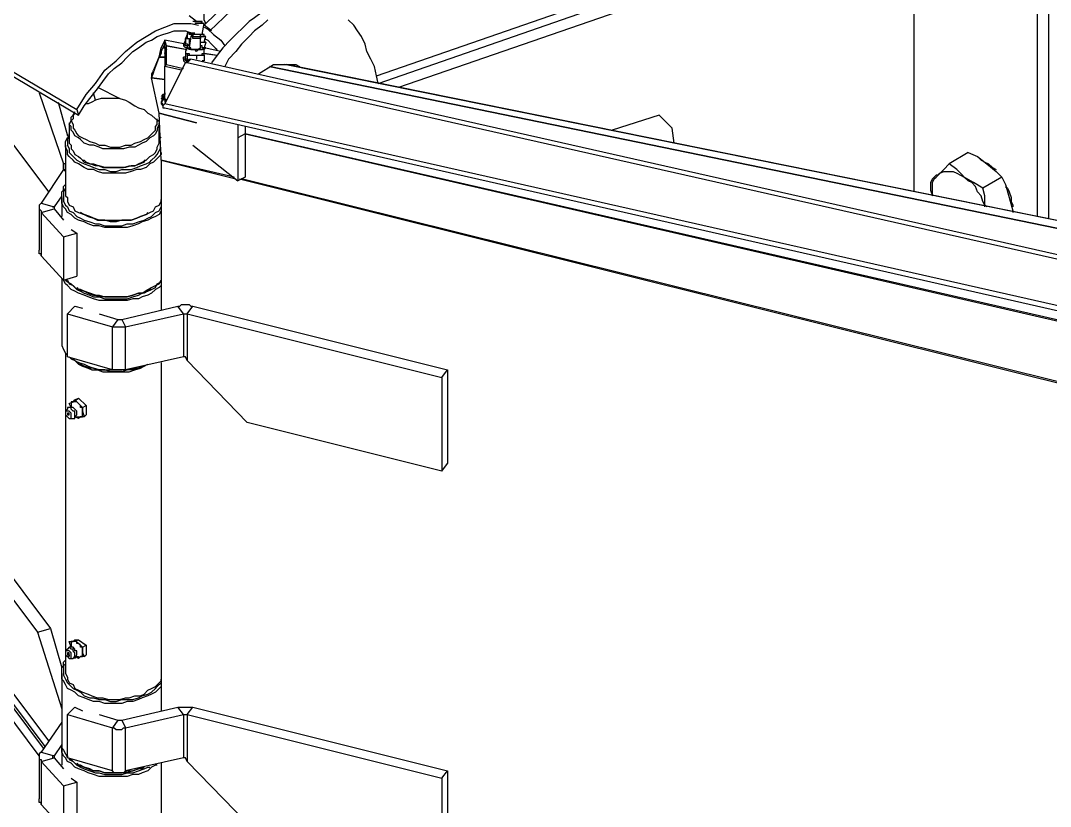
# Model space of a CAD drawing. Extents: x 3 to 592, y 5 to 207.
# Drawn here: x 254.78 to 274.18, y 75 to 89.8 of the extents above; entities that cross this region are included whole.
import ezdxf

# ---------------------------------------------------------------- set-up
doc = ezdxf.new("R2010")
doc.units = 0
doc.layers.get('0').update_dxf_attribs({"linetype": 'CONTINUOUS'})
picture_1 = doc.add_image_def('image2.jpg', size_in_pixel=(500, 522))

msp = doc.modelspace()

# ---------------------------------------------------------------- linework, layer by layer
at = {"color": 7}
for points in [[(261.478889, 88.758889), (271.4625, 92.216111)], [(261.514167, 88.617778), (271.4625, 92.075)], [(261.902222, 88.547222), (271.603611, 91.898611)], [(271.603611, 91.898611), (271.603611, 86.571667)], [(274.143611, 91.475278), (274.143611, 86.077778)], [(258.233333, 89.711389), (259.785556, 91.228333)], [(273.931944, 91.334167), (273.931944, 86.113056)], [(258.268611, 89.746667), (258.233333, 89.817222), (258.233333, 89.887778), (258.233333, 89.993611), (258.233333, 90.099444), (258.233333, 90.17), (258.268611, 90.275833), (258.303889, 90.381667), (258.339167, 90.452222), (258.374444, 90.558056), (258.445, 90.663889), (258.515556, 90.734444), (258.586111, 90.840278), (258.656667, 90.910833), (258.7625, 90.981389), (258.833056, 91.051944), (258.938889, 91.087222), (259.044722, 91.1225), (259.150556, 91.157778)], [(259.926667, 91.1225), (258.339167, 89.605556)], [(244.404444, 90.628611), (255.234722, 76.129444)], [(255.128889, 75.953056), (244.298611, 90.4875)], [(244.439722, 90.522778), (255.199444, 76.094167)], [(260.244167, 90.17), (260.173611, 90.17), (260.103056, 90.205278), (259.997222, 90.205278), (259.891389, 90.17), (259.785556, 90.17), (259.644444, 90.134722), (259.538611, 90.064167), (259.432778, 90.028889), (259.326944, 89.958333), (259.185833, 89.8525), (259.08, 89.781944), (258.974167, 89.676111), (258.833056, 89.535), (258.727222, 89.429167), (258.586111, 89.288056), (258.480278, 89.146944), (258.374444, 89.005833)], [(258.092222, 89.781944), (257.951111, 89.887778)], [(255.834444, 88.123889), (256.010833, 88.406111), (256.187222, 88.617778), (256.363611, 88.864722), (256.575278, 89.041111), (256.751667, 89.2175), (256.963333, 89.393889), (257.139722, 89.499722), (257.316111, 89.605556), (257.4925, 89.676111), (257.668889, 89.746667), (257.845278, 89.746667), (257.986389, 89.746667), (258.1275, 89.711389)], [(258.056944, 89.781944), (258.021667, 89.781944)], [(258.233333, 89.746667), (258.198056, 89.746667), (258.162778, 89.746667), (258.1275, 89.746667), (258.092222, 89.746667), (258.056944, 89.746667)], [(258.233333, 89.746667), (258.198056, 89.746667)], [(258.198056, 89.535), (258.233333, 89.746667)], [(258.374444, 89.605556), (258.233333, 89.711389)], [(258.233333, 89.676111), (258.303889, 89.640833), (258.409722, 89.535), (258.550833, 89.429167), (258.621389, 89.323333)], [(259.432778, 89.817222), (259.326944, 89.711389), (259.185833, 89.605556), (259.08, 89.499722), (258.938889, 89.358611), (258.833056, 89.2175), (258.691944, 89.076389), (258.621389, 88.935278)], [(261.514167, 88.617778), (261.478889, 88.758889), (261.443611, 88.935278), (261.373056, 89.076389), (261.3025, 89.2175), (261.267222, 89.358611), (261.196667, 89.499722), (261.126111, 89.605556), (261.055556, 89.711389), (260.949722, 89.817222)], [(253.506111, 89.499722), (255.834444, 88.123889)], [(255.869722, 88.018056), (255.975556, 88.194444), (256.081389, 88.335556), (256.2225, 88.511944), (256.328333, 88.653056), (256.434167, 88.794167), (256.54, 88.9), (256.681111, 89.005833), (256.786944, 89.111667), (256.892778, 89.2175), (256.998611, 89.288056), (257.139722, 89.393889), (257.245556, 89.429167), (257.351389, 89.499722), (257.457222, 89.535), (257.563056, 89.570278), (257.668889, 89.605556), (257.774722, 89.605556), (257.880556, 89.605556), (257.986389, 89.570278), (258.056944, 89.570278)], [(257.915833, 89.535), (257.880556, 89.464444)], [(257.880556, 89.429167), (257.880556, 89.464444)], [(257.880556, 89.464444), (257.880556, 89.358611)], [(257.880556, 89.464444), (257.915833, 89.464444)], [(257.915833, 89.464444), (257.880556, 89.464444)], [(257.951111, 89.570278), (257.915833, 89.570278)], [(257.915833, 89.570278), (257.915833, 89.464444)], [(258.021667, 89.535), (257.986389, 89.535), (257.951111, 89.535), (257.951111, 89.570278), (257.915833, 89.570278)], [(257.915833, 89.464444), (257.951111, 89.464444)], [(257.986389, 89.570278), (257.951111, 89.570278), (257.986389, 89.535), (258.021667, 89.535)], [(257.986389, 89.499722), (257.951111, 89.288056)], [(257.951111, 89.464444), (257.986389, 89.429167)], [(257.951111, 89.464444), (257.951111, 89.429167), (257.986389, 89.429167)], [(257.951111, 89.464444), (257.951111, 89.429167)], [(258.056944, 89.535), (258.021667, 89.535), (257.986389, 89.535), (257.986389, 89.570278)], [(258.021667, 89.535), (257.986389, 89.499722)], [(258.162778, 89.499722), (258.162778, 89.464444), (258.1275, 89.464444), (258.092222, 89.464444), (258.056944, 89.464444), (258.021667, 89.464444), (258.021667, 89.499722), (257.986389, 89.499722)], [(258.162778, 89.499722), (258.162778, 89.535)], [(258.198056, 89.535), (258.162778, 89.535)], [(258.162778, 89.288056), (258.162778, 89.499722)], [(258.162778, 89.499722), (258.198056, 89.499722)], [(258.198056, 89.499722), (258.162778, 89.499722)], [(258.198056, 89.499722), (258.233333, 89.499722), (258.233333, 89.535), (258.198056, 89.535)], [(258.268611, 89.499722), (258.233333, 89.499722), (258.198056, 89.499722)], [(258.268611, 89.499722), (258.233333, 89.499722)], [(258.233333, 89.393889), (258.268611, 89.499722)], [(258.233333, 89.464444), (258.303889, 89.429167), (258.374444, 89.358611), (258.445, 89.288056), (258.480278, 89.252778)], [(253.541389, 89.393889), (255.869722, 88.018056)], [(257.386667, 89.111667), (257.457222, 89.288056)], [(257.386667, 89.111667), (257.421944, 89.288056)], [(257.4925, 89.429167), (257.421944, 89.288056)], [(257.4925, 89.358611), (257.457222, 89.288056)], [(257.4925, 89.288056), (257.457222, 89.288056)], [(257.457222, 89.288056), (257.4925, 89.288056)], [(257.880556, 89.358611), (257.4925, 89.429167)], [(257.527778, 89.323333), (257.4925, 89.429167)], [(257.4925, 89.288056), (257.4925, 89.429167)], [(257.880556, 89.358611), (257.4925, 89.429167)], [(257.4925, 89.182222), (257.527778, 89.323333)], [(257.4925, 89.288056), (257.4925, 89.182222)], [(257.527778, 88.970556), (257.527778, 89.323333)], [(257.880556, 89.252778), (257.527778, 89.323333)], [(257.527778, 89.323333), (257.915833, 89.252778)], [(257.880556, 89.429167), (257.845278, 89.358611)], [(257.880556, 89.358611), (257.845278, 89.358611)], [(257.845278, 89.358611), (257.845278, 89.323333)], [(257.951111, 89.323333), (257.915833, 89.323333), (257.880556, 89.323333), (257.845278, 89.358611)], [(257.915833, 89.288056), (257.880556, 89.288056), (257.845278, 89.323333)], [(257.951111, 89.323333), (257.915833, 89.358611), (257.880556, 89.358611)], [(257.915833, 89.288056), (257.880556, 89.2175)], [(257.915833, 89.323333), (257.915833, 89.288056)], [(257.951111, 89.323333), (257.915833, 89.323333), (257.915833, 89.288056), (257.951111, 89.288056), (257.986389, 89.252778), (258.021667, 89.252778), (258.056944, 89.252778), (258.092222, 89.252778), (258.1275, 89.252778), (258.162778, 89.252778)], [(258.162778, 89.252778), (258.1275, 89.252778), (258.092222, 89.2175), (258.056944, 89.252778), (258.021667, 89.252778), (257.986389, 89.252778), (257.951111, 89.252778), (257.915833, 89.288056)], [(257.951111, 89.429167), (257.951111, 89.323333)], [(257.951111, 89.429167), (257.986389, 89.429167)], [(258.1275, 89.252778), (258.092222, 89.252778), (258.056944, 89.252778), (258.021667, 89.252778), (257.986389, 89.252778), (257.986389, 89.288056), (257.951111, 89.288056)], [(258.162778, 89.288056), (258.1275, 89.252778)], [(258.162778, 89.393889), (258.198056, 89.393889), (258.233333, 89.393889)], [(258.162778, 89.252778), (258.198056, 89.252778), (258.233333, 89.288056), (258.198056, 89.288056), (258.198056, 89.323333), (258.162778, 89.323333)], [(258.233333, 89.288056), (258.233333, 89.252778), (258.198056, 89.252778), (258.162778, 89.252778)], [(258.233333, 89.288056), (258.198056, 89.288056)], [(258.233333, 89.288056), (258.198056, 89.288056)], [(258.233333, 89.393889), (258.268611, 89.393889)], [(258.268611, 89.393889), (258.233333, 89.288056)], [(258.268611, 89.393889), (258.233333, 89.393889)], [(258.268611, 89.288056), (258.233333, 89.288056)], [(258.233333, 89.252778), (258.268611, 89.288056)], [(258.550833, 89.2175), (258.233333, 89.288056)], [(258.268611, 89.288056), (258.233333, 89.288056)], [(258.550833, 89.2175), (258.233333, 89.288056)], [(257.245556, 88.723611), (257.386667, 89.111667)], [(257.421944, 89.2175), (257.280833, 88.864722)], [(257.421944, 89.182222), (257.386667, 89.111667)], [(257.4925, 89.111667), (257.386667, 89.111667)], [(257.386667, 89.111667), (257.4925, 89.111667)], [(257.421944, 89.2175), (257.421944, 89.182222)], [(257.527778, 89.252778), (257.4925, 89.182222)], [(257.4925, 89.182222), (257.4925, 88.935278)], [(257.880556, 89.111667), (257.845278, 89.111667)], [(257.915833, 89.041111), (257.880556, 89.041111), (257.880556, 89.076389), (257.845278, 89.076389), (257.845278, 89.111667)], [(257.845278, 89.076389), (257.845278, 89.041111)], [(257.880556, 89.2175), (257.880556, 89.182222)], [(257.880556, 89.2175), (257.880556, 89.111667)], [(257.880556, 89.2175), (257.880556, 89.182222)], [(257.880556, 89.182222), (257.915833, 89.182222)], [(257.915833, 89.041111), (257.915833, 89.076389), (257.880556, 89.076389), (257.880556, 89.111667)], [(257.951111, 89.076389), (257.880556, 89.005833)], [(257.915833, 89.182222), (257.951111, 89.182222), (257.951111, 89.146944), (257.986389, 89.146944)], [(257.915833, 89.182222), (257.951111, 89.182222), (257.951111, 89.146944)], [(257.915833, 89.182222), (257.915833, 89.146944)], [(257.915833, 89.146944), (257.915833, 89.041111)], [(257.915833, 89.146944), (257.951111, 89.146944)], [(257.986389, 89.076389), (257.915833, 89.005833)], [(257.951111, 89.146944), (257.986389, 89.146944)], [(257.951111, 89.076389), (257.986389, 89.076389)], [(257.986389, 89.146944), (258.021667, 89.146944), (258.056944, 89.146944)], [(281.269722, 83.82), (257.986389, 89.076389)], [(258.056944, 89.146944), (258.092222, 89.146944), (258.1275, 89.146944)], [(258.056944, 89.146944), (258.092222, 89.146944)], [(258.056944, 89.146944), (258.092222, 89.146944), (258.1275, 89.146944)], [(258.092222, 89.146944), (258.092222, 89.076389)], [(258.092222, 89.146944), (258.1275, 89.146944)], [(258.1275, 89.146944), (258.162778, 89.146944), (258.198056, 89.146944)], [(258.198056, 89.146944), (258.198056, 89.182222), (258.233333, 89.182222)], [(258.198056, 89.146944), (258.198056, 89.182222), (258.233333, 89.182222)], [(258.198056, 89.146944), (258.233333, 89.146944)], [(258.233333, 89.076389), (258.233333, 89.041111), (258.198056, 89.041111)], [(258.233333, 89.182222), (258.233333, 89.252778)], [(258.233333, 89.146944), (258.233333, 89.182222)], [(258.445, 89.146944), (258.233333, 89.182222)], [(258.233333, 89.182222), (258.480278, 89.146944)], [(258.233333, 89.146944), (258.233333, 89.076389)], [(258.233333, 89.076389), (258.233333, 89.041111)], [(255.305278, 86.571667), (253.506111, 88.970556)], [(257.4925, 88.229722), (257.880556, 89.005833)], [(257.4925, 88.935278), (257.527778, 88.970556)], [(257.4925, 88.335556), (257.4925, 88.935278)], [(257.81, 88.864722), (257.4925, 88.935278)], [(257.527778, 88.970556), (257.845278, 88.9)], [(257.880556, 89.005833), (257.845278, 89.041111)], [(257.915833, 89.005833), (257.880556, 89.005833)], [(281.199167, 83.749444), (257.915833, 89.005833)], [(259.256389, 88.794167), (259.538611, 88.970556)], [(278.694444, 84.984167), (259.468056, 88.935278)], [(259.468056, 88.935278), (278.694444, 84.984167)], [(259.538611, 88.970556), (259.961944, 88.970556)], [(278.623889, 85.160556), (259.750278, 88.970556)], [(278.623889, 85.160556), (259.785556, 88.970556)], [(259.961944, 88.970556), (260.0325, 88.935278)], [(257.245556, 88.723611), (257.280833, 88.864722)], [(257.280833, 88.829444), (257.245556, 88.794167)], [(257.280833, 88.829444), (257.245556, 88.723611)], [(257.245556, 88.794167), (257.245556, 88.723611)], [(257.386667, 88.053333), (257.245556, 88.723611)], [(257.4925, 88.688333), (257.245556, 88.723611)], [(257.245556, 88.723611), (257.4925, 88.688333)], [(256.2225, 88.547222), (256.645833, 88.335556)], [(255.128889, 88.441389), (255.5875, 87.100833)], [(256.645833, 88.335556), (256.575278, 88.335556), (256.469444, 88.335556), (256.363611, 88.335556), (256.293056, 88.335556), (256.187222, 88.300278), (256.116667, 88.265), (256.046111, 88.229722), (256.010833, 88.229722)], [(256.187222, 88.300278), (256.151944, 88.441389)], [(256.645833, 88.335556), (256.751667, 88.300278), (256.822222, 88.265), (256.928056, 88.194444), (256.998611, 88.159167), (257.104444, 88.123889), (257.175, 88.053333), (257.245556, 88.018056), (257.316111, 87.9475)], [(257.457222, 88.406111), (257.421944, 88.370833)], [(257.4925, 88.406111), (257.457222, 88.406111), (257.457222, 88.370833), (257.421944, 88.335556), (257.457222, 88.300278)], [(257.4925, 88.335556), (257.457222, 88.300278), (257.421944, 88.265)], [(257.457222, 88.335556), (257.421944, 88.265)], [(257.4925, 88.441389), (257.4925, 88.406111), (257.457222, 88.406111)], [(257.4925, 88.406111), (257.457222, 88.335556)], [(257.4925, 88.335556), (257.457222, 88.335556)], [(257.527778, 88.300278), (257.4925, 88.300278), (257.4925, 88.335556)], [(257.4925, 88.335556), (257.4925, 88.265)], [(257.4925, 88.335556), (257.527778, 88.300278)], [(255.481667, 88.265), (255.658056, 87.63)], [(255.834444, 88.123889), (255.869722, 88.018056)], [(257.457222, 88.194444), (257.457222, 88.229722), (257.421944, 88.265)], [(257.421944, 88.265), (257.421944, 88.229722)], [(257.421944, 88.229722), (257.457222, 88.194444)], [(257.4925, 88.229722), (257.457222, 88.194444), (257.457222, 88.159167), (257.4925, 88.159167)], [(281.375556, 82.832222), (257.4925, 88.229722)], [(257.4925, 88.159167), (281.410833, 82.726389)], [(257.633611, 88.123889), (257.598333, 88.123889)], [(255.905, 87.559444), (255.869722, 87.594722), (255.799167, 87.63), (255.763889, 87.700556), (255.728611, 87.735833), (255.728611, 87.806389), (255.693333, 87.841667), (255.728611, 87.912222), (255.728611, 87.982778), (255.763889, 88.018056), (255.799167, 88.088611)], [(255.799167, 88.053333), (255.763889, 88.018056), (255.763889, 87.9475), (255.728611, 87.912222), (255.763889, 87.841667), (255.763889, 87.771111), (255.799167, 87.735833), (255.834444, 87.665278), (255.869722, 87.63), (255.940278, 87.594722)], [(257.351389, 87.912222), (257.386667, 87.912222), (257.386667, 87.841667), (257.351389, 87.771111), (257.351389, 87.735833), (257.316111, 87.665278), (257.280833, 87.63), (257.210278, 87.594722), (257.139722, 87.524167), (257.069167, 87.488889), (256.998611, 87.453611), (256.928056, 87.418333), (256.822222, 87.418333), (256.716389, 87.383056), (256.645833, 87.383056), (256.54, 87.383056), (256.434167, 87.383056), (256.328333, 87.383056), (256.257778, 87.418333), (256.151944, 87.453611), (256.081389, 87.453611), (255.975556, 87.488889), (255.905, 87.559444)], [(255.940278, 87.594722), (256.010833, 87.559444), (256.081389, 87.524167), (256.187222, 87.488889), (256.257778, 87.453611), (256.363611, 87.453611), (256.469444, 87.418333), (256.54, 87.418333), (256.645833, 87.418333), (256.751667, 87.453611), (256.8575, 87.453611), (256.928056, 87.488889), (257.033889, 87.524167), (257.104444, 87.559444), (257.175, 87.594722), (257.210278, 87.63), (257.280833, 87.700556), (257.316111, 87.735833), (257.316111, 87.806389), (257.351389, 87.841667), (257.351389, 87.912222), (257.351389, 87.9475)], [(257.316111, 87.9475), (257.386667, 87.912222)], [(257.421944, 87.171389), (257.386667, 88.053333)], [(258.092222, 87.876944), (257.386667, 88.053333)], [(257.386667, 88.053333), (258.092222, 87.876944)], [(266.805833, 88.018056), (265.923889, 87.735833)], [(267.052778, 87.771111), (266.805833, 88.018056)], [(255.693333, 87.876944), (255.693333, 87.524167)], [(257.386667, 87.524167), (257.386667, 87.876944)], [(258.868333, 87.841667), (258.868333, 87.806389), (258.868333, 87.594722)], [(259.009444, 87.806389), (259.009444, 87.665278)], [(267.088056, 87.488889), (267.052778, 87.771111)], [(255.658056, 87.277222), (255.658056, 87.347778), (255.622778, 87.418333), (255.622778, 87.453611), (255.622778, 87.524167), (255.658056, 87.594722), (255.693333, 87.63), (255.693333, 87.665278)], [(255.693333, 87.665278), (255.693333, 87.63), (255.658056, 87.559444), (255.658056, 87.488889), (255.658056, 87.453611), (255.693333, 87.383056), (255.693333, 87.3125)], [(255.693333, 87.524167), (255.693333, 87.488889), (255.728611, 87.453611), (255.728611, 87.383056), (255.763889, 87.347778), (255.799167, 87.277222), (255.869722, 87.241944), (255.905, 87.206667)], [(255.905, 87.206667), (255.975556, 87.136111), (256.081389, 87.100833), (256.151944, 87.100833), (256.257778, 87.065556), (256.328333, 87.030278), (256.434167, 87.030278), (256.54, 87.030278), (256.645833, 87.030278), (256.716389, 87.030278), (256.822222, 87.065556), (256.928056, 87.065556), (256.998611, 87.100833), (257.069167, 87.136111), (257.139722, 87.171389), (257.210278, 87.241944), (257.280833, 87.277222), (257.316111, 87.3125), (257.351389, 87.383056), (257.351389, 87.418333), (257.386667, 87.488889), (257.386667, 87.524167)], [(257.386667, 87.665278), (257.386667, 87.63)], [(257.421944, 87.594722), (257.386667, 87.63), (257.386667, 87.665278)], [(259.009444, 87.665278), (258.868333, 87.594722)], [(258.868333, 87.594722), (258.868333, 86.783333)], [(259.009444, 87.665278), (259.009444, 86.853889)], [(284.444722, 81.844444), (259.009444, 87.665278)], [(259.009444, 87.665278), (284.444722, 81.809167)], [(255.622778, 87.453611), (255.622778, 86.571667)], [(255.693333, 87.3125), (255.728611, 87.277222), (255.799167, 87.206667), (255.834444, 87.171389), (255.905, 87.136111), (255.975556, 87.100833), (256.081389, 87.065556), (256.151944, 87.030278), (256.257778, 86.995), (256.363611, 86.995), (256.469444, 86.959722), (256.575278, 86.959722), (256.681111, 86.995), (256.751667, 86.995), (256.8575, 86.995), (256.963333, 87.030278), (257.033889, 87.065556), (257.139722, 87.100833), (257.210278, 87.136111), (257.245556, 87.171389), (257.316111, 87.241944), (257.351389, 87.277222), (257.386667, 87.347778), (257.421944, 87.418333)], [(258.021667, 87.453611), (258.868333, 86.783333)], [(257.421944, 87.3125), (257.421944, 87.277222), (257.386667, 87.241944), (257.316111, 87.171389), (257.280833, 87.136111), (257.210278, 87.100833), (257.139722, 87.030278), (257.033889, 86.995), (256.963333, 86.995), (256.8575, 86.959722), (256.751667, 86.924444), (256.645833, 86.924444), (256.54, 86.924444), (256.434167, 86.924444), (256.328333, 86.924444), (256.2225, 86.959722), (256.151944, 86.995), (256.046111, 86.995), (255.975556, 87.030278), (255.869722, 87.100833), (255.799167, 87.136111), (255.763889, 87.171389), (255.693333, 87.241944), (255.658056, 87.277222)], [(255.940278, 87.171389), (255.975556, 87.171389)], [(257.104444, 87.171389), (257.104444, 87.136111), (257.033889, 87.100833), (256.928056, 87.065556), (256.8575, 87.065556), (256.751667, 87.030278), (256.645833, 87.030278), (256.54, 87.030278), (256.469444, 87.030278), (256.363611, 87.030278), (256.257778, 87.065556), (256.187222, 87.065556), (256.081389, 87.100833), (256.010833, 87.136111), (255.975556, 87.171389)], [(257.104444, 87.171389), (257.139722, 87.171389)], [(257.421944, 87.171389), (257.421944, 84.349167)], [(258.797778, 86.853889), (257.421944, 87.171389)], [(257.421944, 87.171389), (258.833056, 86.818611)], [(272.626667, 87.3125), (272.273889, 87.100833)], [(272.626667, 87.3125), (272.803056, 87.241944)], [(272.803056, 87.241944), (272.979444, 87.100833)], [(272.838333, 87.206667), (272.873611, 87.171389), (272.944167, 87.136111), (273.014722, 87.100833), (273.085278, 87.030278), (273.155833, 86.995)], [(255.5875, 86.995), (255.164167, 86.36)], [(255.622778, 87.100833), (255.5875, 87.100833)], [(255.5875, 87.100833), (255.5875, 86.995)], [(255.5875, 86.995), (255.5875, 87.100833)], [(255.5875, 86.995), (255.622778, 86.995)], [(255.622778, 86.959722), (255.5875, 86.995)], [(272.273889, 87.100833), (272.168056, 86.995), (272.062222, 86.889167)], [(272.062222, 86.889167), (272.0975, 86.924444), (272.168056, 86.959722), (272.203333, 86.959722), (272.273889, 86.959722), (272.344444, 86.959722), (272.415, 86.924444), (272.485556, 86.889167), (272.556111, 86.853889)], [(272.556111, 86.853889), (272.520833, 86.889167), (272.415, 86.995), (272.273889, 87.100833)], [(272.979444, 87.100833), (273.155833, 86.959722)], [(273.155833, 86.959722), (273.261667, 86.853889)], [(259.009444, 86.853889), (258.868333, 86.783333)], [(258.903611, 86.818611), (284.515278, 80.433333)], [(284.515278, 80.468611), (258.938889, 86.818611)], [(272.062222, 86.889167), (272.026944, 86.889167), (271.956389, 86.818611), (271.921111, 86.748056)], [(271.921111, 86.748056), (271.921111, 86.606944), (271.956389, 86.501111)], [(271.956389, 86.501111), (271.956389, 86.571667), (271.956389, 86.6775), (271.956389, 86.748056), (271.991667, 86.818611), (272.026944, 86.853889), (272.062222, 86.889167)], [(272.908889, 86.642222), (272.7325, 86.748056), (272.556111, 86.853889)], [(272.944167, 86.289444), (272.944167, 86.324722), (272.908889, 86.395278), (272.873611, 86.501111), (272.803056, 86.571667), (272.767778, 86.6775), (272.697222, 86.748056), (272.626667, 86.783333), (272.556111, 86.853889)], [(273.261667, 86.853889), (272.908889, 86.642222)], [(273.261667, 86.853889), (273.332222, 86.712778)], [(255.622778, 86.254167), (255.5875, 86.289444), (255.552222, 86.36), (255.552222, 86.430556), (255.552222, 86.501111), (255.552222, 86.571667), (255.5875, 86.606944), (255.5875, 86.6775), (255.622778, 86.712778)], [(255.622778, 86.6775), (255.622778, 86.642222), (255.5875, 86.571667), (255.5875, 86.536389), (255.5875, 86.465833), (255.5875, 86.395278), (255.622778, 86.324722), (255.658056, 86.289444)], [(255.622778, 86.571667), (255.622778, 86.501111), (255.658056, 86.465833), (255.658056, 86.395278)], [(272.979444, 86.289444), (272.944167, 86.324722), (272.944167, 86.501111), (272.908889, 86.642222)], [(273.332222, 86.712778), (273.402778, 86.465833)], [(273.332222, 86.6775), (273.3675, 86.642222), (273.402778, 86.571667), (273.438056, 86.465833), (273.438056, 86.395278), (273.473333, 86.324722), (273.473333, 86.289444)], [(255.164167, 86.36), (255.128889, 86.324722), (255.128889, 86.289444), (255.128889, 86.254167), (255.164167, 86.218889), (255.164167, 86.183611)], [(255.164167, 86.36), (255.411111, 86.289444)], [(255.552222, 86.501111), (255.411111, 86.289444)], [(255.552222, 86.465833), (255.552222, 86.113056)], [(255.658056, 86.395278), (255.693333, 86.324722), (255.763889, 86.289444), (255.799167, 86.218889), (255.869722, 86.183611), (255.975556, 86.148333), (256.046111, 86.113056), (256.151944, 86.077778), (256.2225, 86.0425), (256.328333, 86.0425), (256.434167, 86.0425), (256.54, 86.0425), (256.645833, 86.0425), (256.751667, 86.0425), (256.8575, 86.0425), (256.963333, 86.077778), (257.033889, 86.113056), (257.139722, 86.148333), (257.210278, 86.183611), (257.280833, 86.218889), (257.316111, 86.289444), (257.386667, 86.324722), (257.421944, 86.395278), (257.421944, 86.430556)], [(273.402778, 86.465833), (273.473333, 86.218889)], [(255.128889, 86.289444), (255.128889, 85.478056)], [(255.164167, 86.183611), (255.411111, 86.254167)], [(255.164167, 86.183611), (255.5875, 85.725)], [(255.164167, 86.183611), (255.164167, 85.372222)], [(255.411111, 86.289444), (255.375833, 86.289444), (255.411111, 86.289444), (255.411111, 86.254167)], [(255.411111, 86.254167), (255.5875, 86.0425)], [(257.421944, 86.218889), (257.386667, 86.148333), (257.316111, 86.113056), (257.245556, 86.077778), (257.175, 86.0425), (257.069167, 86.007222), (256.998611, 85.971944), (256.892778, 85.936667), (256.786944, 85.901389), (256.681111, 85.901389), (256.575278, 85.901389), (256.469444, 85.901389), (256.363611, 85.901389), (256.257778, 85.936667), (256.151944, 85.936667), (256.046111, 85.971944), (255.975556, 86.007222), (255.869722, 86.0425), (255.799167, 86.077778), (255.728611, 86.148333), (255.658056, 86.183611), (255.622778, 86.254167)], [(255.658056, 86.289444), (255.693333, 86.218889), (255.763889, 86.183611), (255.834444, 86.113056), (255.905, 86.077778), (255.975556, 86.0425), (256.081389, 86.007222), (256.187222, 85.971944), (256.257778, 85.971944), (256.363611, 85.936667), (256.469444, 85.936667), (256.575278, 85.936667), (256.681111, 85.936667), (256.786944, 85.971944), (256.892778, 85.971944), (256.998611, 86.007222), (257.104444, 86.0425), (257.175, 86.077778), (257.245556, 86.113056), (257.316111, 86.183611), (257.386667, 86.218889), (257.421944, 86.289444)], [(257.175, 86.183611), (257.139722, 86.148333), (257.033889, 86.113056), (256.963333, 86.077778), (256.8575, 86.0425), (256.751667, 86.0425), (256.681111, 86.0425), (256.575278, 86.007222), (256.469444, 86.007222), (256.363611, 86.0425), (256.257778, 86.0425), (256.151944, 86.077778), (256.081389, 86.113056), (255.975556, 86.148333), (255.905, 86.183611)], [(273.473333, 86.218889), (273.473333, 86.183611)], [(255.5875, 85.725), (255.834444, 85.795556)], [(255.728611, 85.866111), (255.834444, 85.795556)], [(255.834444, 85.795556), (255.834444, 84.984167)], [(255.5875, 85.725), (255.5875, 84.913611)], [(255.164167, 85.372222), (255.164167, 85.4075), (255.128889, 85.4075), (255.128889, 85.442778), (255.128889, 85.478056)], [(255.5875, 84.913611), (255.164167, 85.372222)], [(255.552222, 84.948889), (255.552222, 83.784722)], [(255.5875, 84.913611), (255.834444, 84.984167)], [(256.151944, 84.560833), (256.046111, 84.596111), (255.975556, 84.631389), (255.869722, 84.666667), (255.799167, 84.701944), (255.728611, 84.737222), (255.658056, 84.807778), (255.622778, 84.843056), (255.5875, 84.913611)], [(255.622778, 84.913611), (255.658056, 84.913611), (255.693333, 84.843056), (255.763889, 84.807778), (255.834444, 84.737222), (255.905, 84.701944), (255.975556, 84.666667), (256.081389, 84.631389), (256.151944, 84.596111)], [(255.622778, 84.913611), (255.658056, 84.878333), (255.728611, 84.843056), (255.799167, 84.7725), (255.869722, 84.737222), (255.975556, 84.701944), (256.046111, 84.666667), (256.151944, 84.631389), (256.257778, 84.631389), (256.363611, 84.596111), (256.469444, 84.596111), (256.575278, 84.596111), (256.681111, 84.596111), (256.786944, 84.596111), (256.892778, 84.631389), (256.998611, 84.666667), (257.069167, 84.666667), (257.175, 84.737222), (257.245556, 84.7725), (257.316111, 84.807778), (257.386667, 84.843056), (257.421944, 84.913611)], [(256.151944, 84.596111), (256.257778, 84.596111), (256.363611, 84.560833), (256.469444, 84.560833), (256.575278, 84.560833), (256.681111, 84.560833), (256.786944, 84.560833), (256.892778, 84.596111), (256.998611, 84.631389), (257.069167, 84.666667), (257.175, 84.701944), (257.245556, 84.737222), (257.316111, 84.7725), (257.351389, 84.843056), (257.421944, 84.878333)], [(257.421944, 84.807778), (257.386667, 84.7725), (257.316111, 84.737222), (257.245556, 84.666667), (257.175, 84.631389), (257.069167, 84.596111), (256.998611, 84.560833), (256.892778, 84.560833), (256.786944, 84.525556), (256.681111, 84.525556), (256.575278, 84.525556), (256.469444, 84.525556), (256.363611, 84.525556), (256.257778, 84.525556), (256.151944, 84.560833)], [(255.834444, 84.7725), (255.869722, 84.737222)], [(257.210278, 84.737222), (257.175, 84.701944), (257.104444, 84.666667), (256.998611, 84.666667), (256.892778, 84.631389), (256.786944, 84.596111), (256.681111, 84.596111), (256.575278, 84.596111), (256.469444, 84.596111), (256.363611, 84.596111), (256.257778, 84.596111), (256.187222, 84.631389), (256.081389, 84.666667), (255.975556, 84.701944), (255.905, 84.737222), (255.869722, 84.737222)], [(257.210278, 84.737222), (257.245556, 84.7725)], [(255.658056, 84.278611), (255.799167, 84.419722)], [(255.799167, 84.419722), (255.940278, 84.384444)], [(256.681111, 84.172778), (257.739444, 84.419722)], [(257.739444, 84.419722), (257.774722, 84.419722), (257.81, 84.455), (257.845278, 84.455), (257.880556, 84.455), (257.915833, 84.455), (257.951111, 84.455), (257.986389, 84.419722), (258.021667, 84.419722)], [(257.845278, 84.278611), (257.739444, 84.419722)], [(257.915833, 84.278611), (258.021667, 84.419722)], [(258.021667, 84.419722), (262.819444, 83.220278)], [(255.658056, 84.278611), (256.504722, 84.031667)], [(255.658056, 83.467222), (255.658056, 84.278611)], [(256.257778, 84.278611), (256.610556, 84.172778)], [(256.751667, 84.031667), (257.845278, 84.278611)], [(257.845278, 84.278611), (257.845278, 83.467222)], [(257.845278, 84.278611), (257.880556, 84.278611), (257.915833, 84.278611)], [(257.915833, 84.278611), (257.915833, 83.396667)], [(257.915833, 84.278611), (262.713611, 83.079167)], [(256.610556, 84.172778), (256.504722, 84.031667)], [(256.504722, 84.031667), (256.54, 84.031667), (256.575278, 84.031667), (256.610556, 84.031667), (256.645833, 84.031667), (256.681111, 84.031667), (256.716389, 84.031667), (256.751667, 84.031667)], [(256.504722, 83.220278), (256.504722, 84.031667)], [(256.610556, 84.172778), (256.645833, 84.172778), (256.681111, 84.172778)], [(256.681111, 84.172778), (256.751667, 84.031667)], [(256.751667, 83.220278), (256.751667, 84.031667)], [(255.552222, 83.784722), (255.552222, 83.749444), (255.552222, 83.678889), (255.5875, 83.608333), (255.622778, 83.537778), (255.658056, 83.5025)], [(255.622778, 83.537778), (255.622778, 82.408889)], [(256.504722, 83.220278), (255.658056, 83.467222)], [(255.693333, 83.467222), (255.728611, 83.431944), (255.799167, 83.396667), (255.869722, 83.361389), (255.975556, 83.326111), (256.046111, 83.290833), (256.151944, 83.255556)], [(257.845278, 83.467222), (256.751667, 83.220278)], [(257.880556, 83.467222), (257.845278, 83.467222)], [(257.915833, 83.396667), (257.880556, 83.467222)], [(255.763889, 83.431944), (255.799167, 83.396667), (255.869722, 83.326111), (255.940278, 83.290833), (256.046111, 83.255556), (256.116667, 83.220278), (256.2225, 83.220278), (256.328333, 83.185), (256.434167, 83.185), (256.54, 83.185), (256.645833, 83.185), (256.751667, 83.185), (256.822222, 83.185), (256.928056, 83.220278), (257.033889, 83.255556), (257.104444, 83.290833), (257.175, 83.326111)], [(255.834444, 83.361389), (255.869722, 83.361389)], [(256.151944, 83.255556), (256.081389, 83.255556), (255.975556, 83.290833), (255.905, 83.326111), (255.869722, 83.361389)], [(257.104444, 83.290833), (257.069167, 83.290833), (256.998611, 83.255556), (256.892778, 83.220278), (256.786944, 83.220278), (256.681111, 83.185), (256.575278, 83.185), (256.469444, 83.185), (256.363611, 83.220278), (256.257778, 83.220278), (256.151944, 83.255556)], [(256.151944, 83.255556), (256.257778, 83.220278), (256.363611, 83.220278), (256.469444, 83.220278), (256.575278, 83.220278), (256.681111, 83.220278)], [(256.716389, 83.220278), (256.786944, 83.220278), (256.892778, 83.255556), (256.998611, 83.255556), (257.069167, 83.290833)], [(257.421944, 83.361389), (257.421944, 76.799722)], [(259.044722, 82.2325), (257.915833, 83.396667)], [(256.751667, 83.220278), (256.716389, 83.220278), (256.681111, 83.220278), (256.645833, 83.220278), (256.610556, 83.220278), (256.575278, 83.220278), (256.54, 83.220278), (256.504722, 83.220278)], [(262.713611, 83.079167), (262.819444, 83.220278)], [(262.713611, 83.079167), (262.713611, 81.315278)], [(262.819444, 83.220278), (262.819444, 81.456389)], [(255.763889, 82.620556), (255.869722, 82.691111)], [(255.799167, 82.655833), (255.869722, 82.691111)], [(255.869722, 82.691111), (256.010833, 82.55)], [(255.658056, 82.479444), (255.622778, 82.444167)], [(255.763889, 82.303056), (255.799167, 82.303056), (255.799167, 82.338333), (255.799167, 82.373611), (255.799167, 82.408889), (255.799167, 82.444167), (255.763889, 82.444167), (255.728611, 82.479444), (255.728611, 82.514722), (255.693333, 82.514722), (255.658056, 82.514722), (255.658056, 82.479444)], [(255.693333, 82.585278), (255.763889, 82.620556)], [(255.693333, 82.585278), (255.763889, 82.620556)], [(255.728611, 82.514722), (255.693333, 82.585278)], [(255.728611, 82.514722), (255.693333, 82.514722)], [(255.763889, 82.620556), (255.728611, 82.620556), (255.728611, 82.585278), (255.728611, 82.55), (255.728611, 82.514722)], [(255.834444, 82.373611), (255.834444, 82.408889), (255.834444, 82.444167), (255.799167, 82.479444), (255.763889, 82.514722), (255.728611, 82.514722)], [(255.763889, 82.620556), (255.799167, 82.655833)], [(255.869722, 82.585278), (255.834444, 82.620556), (255.799167, 82.620556), (255.763889, 82.620556)], [(255.799167, 82.655833), (255.869722, 82.585278)], [(255.940278, 82.444167), (255.940278, 82.479444), (255.940278, 82.514722), (255.905, 82.514722), (255.905, 82.55), (255.869722, 82.585278)], [(255.869722, 82.585278), (255.940278, 82.514722)], [(255.940278, 82.514722), (256.010833, 82.55)], [(255.940278, 82.514722), (255.940278, 82.444167)], [(256.010833, 82.55), (256.010833, 82.373611)], [(255.622778, 82.408889), (255.622778, 77.893333)], [(255.693333, 82.303056), (255.763889, 82.303056)], [(255.799167, 82.338333), (255.834444, 82.373611)], [(255.869722, 82.303056), (255.799167, 82.338333)], [(255.799167, 82.338333), (255.834444, 82.338333), (255.869722, 82.338333), (255.905, 82.338333)], [(255.905, 82.338333), (255.869722, 82.303056)], [(255.905, 82.338333), (255.940278, 82.338333), (255.940278, 82.373611), (255.940278, 82.408889), (255.940278, 82.444167)], [(255.975556, 82.338333), (255.905, 82.338333)], [(255.940278, 82.444167), (255.975556, 82.338333)], [(255.975556, 82.338333), (256.010833, 82.373611)], [(262.713611, 81.315278), (259.044722, 82.2325)], [(262.713611, 81.315278), (262.819444, 81.456389)], [(253.506111, 80.398056), (255.093611, 78.281389)], [(253.753056, 80.468611), (255.340556, 78.351944)], [(255.305278, 76.235278), (253.506111, 78.634167)], [(255.093611, 78.281389), (255.340556, 78.351944)], [(255.093611, 78.281389), (255.552222, 76.835)], [(255.340556, 78.351944), (255.552222, 77.611111)], [(255.693333, 78.105), (255.763889, 78.105)], [(255.693333, 78.105), (255.763889, 78.105)], [(255.728611, 77.999167), (255.693333, 78.105)], [(255.763889, 78.105), (255.728611, 78.105), (255.728611, 78.069722), (255.728611, 78.034444), (255.728611, 77.999167)], [(255.763889, 78.105), (255.799167, 78.140278)], [(255.763889, 78.105), (255.869722, 78.140278)], [(255.869722, 78.069722), (255.834444, 78.069722), (255.834444, 78.105), (255.799167, 78.105), (255.763889, 78.105)], [(255.799167, 78.140278), (255.869722, 78.069722)], [(255.799167, 78.140278), (255.869722, 78.140278)], [(255.869722, 78.140278), (256.010833, 78.034444)], [(255.940278, 77.893333), (255.940278, 77.928611), (255.940278, 77.963889), (255.940278, 77.999167), (255.905, 77.999167), (255.905, 78.034444), (255.869722, 78.069722)], [(255.869722, 78.069722), (255.940278, 77.999167)], [(255.940278, 77.999167), (256.010833, 78.034444)], [(256.010833, 78.034444), (256.010833, 77.858056)], [(255.658056, 77.963889), (255.622778, 77.928611)], [(255.622778, 77.893333), (255.622778, 77.540556)], [(255.763889, 77.7875), (255.799167, 77.822778), (255.799167, 77.858056), (255.799167, 77.893333), (255.763889, 77.928611), (255.763889, 77.963889), (255.728611, 77.963889), (255.693333, 77.999167), (255.658056, 77.963889)], [(255.728611, 77.999167), (255.693333, 77.999167)], [(255.834444, 77.858056), (255.834444, 77.893333), (255.834444, 77.928611), (255.799167, 77.928611), (255.799167, 77.963889), (255.763889, 77.999167), (255.728611, 77.999167)], [(255.799167, 77.7875), (255.834444, 77.858056)], [(255.869722, 77.7875), (255.799167, 77.822778)], [(255.799167, 77.822778), (255.834444, 77.822778), (255.869722, 77.822778), (255.869722, 77.7875), (255.905, 77.822778)], [(255.905, 77.822778), (255.869722, 77.7875)], [(255.905, 77.822778), (255.940278, 77.822778), (255.940278, 77.858056), (255.940278, 77.893333)], [(255.975556, 77.822778), (255.905, 77.822778)], [(255.940278, 77.999167), (255.940278, 77.893333)], [(255.940278, 77.893333), (255.975556, 77.822778)], [(255.975556, 77.822778), (256.010833, 77.858056)], [(256.151944, 76.976111), (256.046111, 77.011389), (255.975556, 77.046667), (255.869722, 77.081944), (255.799167, 77.1525), (255.728611, 77.187778), (255.658056, 77.223056), (255.622778, 77.293611), (255.5875, 77.364167), (255.552222, 77.399444), (255.552222, 77.47), (255.552222, 77.540556), (255.552222, 77.611111), (255.5875, 77.646389), (255.5875, 77.716944), (255.622778, 77.752222)], [(255.622778, 77.716944), (255.622778, 77.681667), (255.5875, 77.646389), (255.5875, 77.575833), (255.5875, 77.505278), (255.5875, 77.47), (255.622778, 77.399444), (255.658056, 77.328889), (255.693333, 77.293611), (255.763889, 77.223056), (255.834444, 77.187778), (255.905, 77.1525), (255.975556, 77.081944), (256.081389, 77.046667), (256.151944, 77.046667)], [(255.693333, 77.7875), (255.763889, 77.7875)], [(255.552222, 77.505278), (255.552222, 76.2)], [(255.622778, 77.540556), (255.622778, 77.505278), (255.658056, 77.434722), (255.658056, 77.399444), (255.693333, 77.328889), (255.763889, 77.293611), (255.799167, 77.223056), (255.869722, 77.187778), (255.940278, 77.1525), (256.046111, 77.117222), (256.116667, 77.081944), (256.2225, 77.046667), (256.328333, 77.046667), (256.434167, 77.011389), (256.54, 77.011389), (256.645833, 77.011389), (256.751667, 77.046667), (256.822222, 77.046667), (256.928056, 77.081944), (257.033889, 77.081944), (257.104444, 77.117222), (257.175, 77.187778)], [(256.151944, 77.046667), (256.257778, 77.011389), (256.363611, 77.011389), (256.469444, 76.976111), (256.575278, 76.976111), (256.681111, 77.011389), (256.786944, 77.011389), (256.892778, 77.011389), (256.998611, 77.046667), (257.069167, 77.081944), (257.175, 77.117222), (257.245556, 77.1525), (257.316111, 77.223056), (257.351389, 77.258333), (257.421944, 77.328889)], [(257.421944, 77.258333), (257.386667, 77.223056), (257.316111, 77.1525), (257.245556, 77.117222), (257.175, 77.081944), (257.069167, 77.046667), (256.998611, 77.011389), (256.892778, 76.976111), (256.786944, 76.976111), (256.681111, 76.940833), (256.575278, 76.940833), (256.469444, 76.940833), (256.363611, 76.940833), (256.257778, 76.976111), (256.151944, 76.976111)], [(257.175, 77.187778), (257.245556, 77.223056), (257.316111, 77.258333), (257.386667, 77.328889), (257.421944, 77.364167), (257.421944, 77.399444)], [(255.658056, 76.729167), (255.799167, 76.870278)], [(255.799167, 76.870278), (255.940278, 76.799722)], [(256.681111, 76.623333), (257.739444, 76.870278)], [(257.845278, 76.729167), (257.739444, 76.870278)], [(257.739444, 76.870278), (257.774722, 76.870278), (257.81, 76.870278), (257.845278, 76.870278), (257.880556, 76.870278), (257.915833, 76.870278), (257.951111, 76.870278), (257.986389, 76.870278), (258.021667, 76.870278)], [(257.915833, 76.729167), (258.021667, 76.870278)], [(258.021667, 76.870278), (262.819444, 75.670833)], [(255.658056, 76.729167), (256.504722, 76.482222)], [(255.658056, 75.917778), (255.658056, 76.729167)], [(256.257778, 76.729167), (256.610556, 76.623333)], [(256.751667, 76.482222), (257.845278, 76.729167)], [(257.845278, 76.729167), (257.845278, 75.917778)], [(257.845278, 76.729167), (257.880556, 76.729167), (257.915833, 76.729167)], [(257.915833, 76.729167), (257.915833, 75.847222)], [(257.915833, 76.729167), (262.713611, 75.529722)], [(255.552222, 76.588056), (255.164167, 76.023611)], [(256.610556, 76.623333), (256.504722, 76.482222)], [(256.504722, 76.482222), (256.54, 76.482222), (256.575278, 76.446944), (256.610556, 76.446944), (256.645833, 76.446944), (256.681111, 76.446944), (256.716389, 76.482222), (256.751667, 76.482222)], [(256.504722, 75.670833), (256.504722, 76.482222)], [(256.610556, 76.623333), (256.645833, 76.623333), (256.681111, 76.623333)], [(256.681111, 76.623333), (256.751667, 76.482222)], [(256.751667, 75.670833), (256.751667, 76.482222)], [(255.552222, 76.164722), (255.411111, 75.953056)], [(255.552222, 76.2), (255.552222, 76.164722), (255.552222, 76.094167), (255.5875, 76.058889), (255.622778, 75.988333), (255.658056, 75.917778)], [(255.622778, 75.917778), (255.5875, 75.953056), (255.552222, 76.023611), (255.552222, 76.094167), (255.552222, 76.164722)], [(255.552222, 76.129444), (255.552222, 75.776667)], [(255.164167, 76.023611), (255.128889, 75.988333), (255.128889, 75.953056), (255.128889, 75.917778), (255.128889, 75.8825), (255.164167, 75.8825), (255.164167, 75.847222)], [(255.128889, 75.953056), (255.128889, 75.141667)], [(255.164167, 76.023611), (255.411111, 75.953056)], [(255.164167, 75.847222), (255.411111, 75.917778)], [(255.411111, 75.953056), (255.375833, 75.953056), (255.375833, 75.917778), (255.411111, 75.917778)], [(255.411111, 75.953056), (255.411111, 75.917778)], [(255.411111, 75.917778), (255.5875, 75.706111)], [(255.622778, 75.988333), (255.658056, 75.953056)], [(257.351389, 75.776667), (257.316111, 75.776667), (257.245556, 75.741389), (257.175, 75.670833), (257.069167, 75.635556), (256.998611, 75.600278), (256.892778, 75.600278), (256.786944, 75.565), (256.681111, 75.565), (256.575278, 75.565), (256.469444, 75.565), (256.363611, 75.565), (256.257778, 75.565), (256.151944, 75.600278), (256.046111, 75.635556), (255.975556, 75.670833), (255.869722, 75.706111), (255.799167, 75.741389), (255.728611, 75.811944), (255.658056, 75.847222), (255.622778, 75.917778)], [(255.658056, 75.953056), (255.658056, 75.917778)], [(256.504722, 75.670833), (255.658056, 75.917778)], [(255.693333, 75.917778), (255.693333, 75.8825), (255.763889, 75.847222), (255.834444, 75.776667), (255.905, 75.741389), (255.975556, 75.706111), (256.081389, 75.670833), (256.187222, 75.635556), (256.257778, 75.635556), (256.363611, 75.600278), (256.469444, 75.600278), (256.575278, 75.600278), (256.681111, 75.600278), (256.786944, 75.635556), (256.892778, 75.635556), (256.998611, 75.670833), (257.104444, 75.706111), (257.175, 75.741389), (257.210278, 75.741389)], [(255.693333, 75.8825), (255.728611, 75.8825), (255.799167, 75.811944), (255.869722, 75.776667), (255.975556, 75.741389), (256.046111, 75.706111), (256.151944, 75.670833)], [(257.845278, 75.917778), (256.751667, 75.670833)], [(257.880556, 75.917778), (257.845278, 75.917778)], [(257.915833, 75.847222), (257.880556, 75.917778)], [(255.164167, 75.847222), (255.164167, 75.035833)], [(255.164167, 75.847222), (255.5875, 75.388611)], [(255.834444, 75.811944), (255.869722, 75.776667)], [(256.151944, 75.670833), (256.081389, 75.706111), (255.975556, 75.741389), (255.905, 75.776667), (255.869722, 75.776667)], [(257.104444, 75.741389), (257.069167, 75.706111), (256.998611, 75.706111), (256.892778, 75.670833), (256.786944, 75.635556), (256.681111, 75.635556), (256.575278, 75.635556), (256.469444, 75.635556), (256.363611, 75.635556), (256.257778, 75.670833), (256.151944, 75.670833)], [(256.716389, 75.635556), (256.786944, 75.670833), (256.892778, 75.670833), (256.998611, 75.706111), (257.069167, 75.741389)], [(257.421944, 75.811944), (257.421944, 74.189167)], [(259.044722, 74.683056), (257.915833, 75.847222)], [(255.728611, 75.529722), (255.834444, 75.459167)], [(256.151944, 75.670833), (256.257778, 75.670833), (256.363611, 75.635556), (256.469444, 75.635556), (256.575278, 75.635556), (256.681111, 75.635556)], [(256.751667, 75.670833), (256.716389, 75.635556), (256.681111, 75.635556), (256.645833, 75.635556), (256.610556, 75.635556), (256.575278, 75.635556), (256.54, 75.635556), (256.504722, 75.670833)], [(262.713611, 75.529722), (262.819444, 75.670833)], [(262.713611, 75.529722), (262.713611, 73.765833)], [(262.819444, 75.670833), (262.819444, 73.906944)], [(255.5875, 75.388611), (255.834444, 75.459167)], [(255.5875, 75.388611), (255.5875, 74.577222)], [(255.834444, 75.459167), (255.834444, 74.647778)], [(255.164167, 75.035833), (255.164167, 75.071111), (255.128889, 75.071111), (255.128889, 75.106389), (255.128889, 75.141667)], [(255.5875, 74.577222), (255.164167, 75.035833)]]:
    msp.add_lwpolyline(points, dxfattribs=at)
for points in [[(258.056944, 89.781944), (258.092222, 89.781944), (258.1275, 89.781944), (258.162778, 89.781944), (258.198056, 89.746667), (258.198056, 89.781944), (258.162778, 89.781944), (258.1275, 89.781944), (258.092222, 89.781944)], [(258.021667, 89.535), (258.021667, 89.499722), (258.056944, 89.499722), (258.092222, 89.499722), (258.1275, 89.499722), (258.162778, 89.499722), (258.162778, 89.535), (258.1275, 89.535), (258.092222, 89.535), (258.056944, 89.535)], [(255.693333, 82.303056), (255.728611, 82.303056), (255.728611, 82.338333), (255.728611, 82.373611), (255.728611, 82.408889), (255.693333, 82.444167), (255.658056, 82.444167), (255.622778, 82.444167), (255.622778, 82.408889), (255.622778, 82.373611), (255.658056, 82.338333)], [(255.693333, 82.373611), (255.693333, 82.408889), (255.658056, 82.408889), (255.658056, 82.373611)], [(255.693333, 77.7875), (255.728611, 77.7875), (255.728611, 77.822778), (255.728611, 77.858056), (255.728611, 77.893333), (255.693333, 77.928611), (255.658056, 77.928611), (255.622778, 77.928611), (255.622778, 77.893333), (255.622778, 77.858056), (255.658056, 77.822778)], [(255.693333, 77.822778), (255.693333, 77.858056), (255.693333, 77.893333), (255.658056, 77.893333), (255.658056, 77.858056), (255.693333, 77.858056)]]:
    msp.add_lwpolyline(points, close=True, dxfattribs=at)

# ---------------------------------------------------------------- pictures from other files: only their frames are drawn
image = msp.add_image(picture_1, insert=(223.91014, 48.573409), size_in_units=(72.51, 75.913938))
image.dxf.flags = 7

doc.saveas('drawing.dxf')
